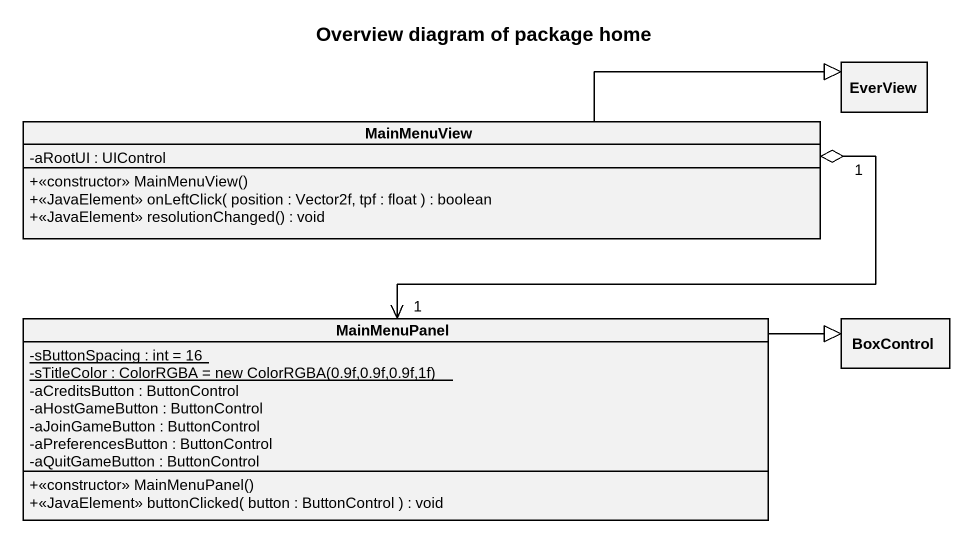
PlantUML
@startuml
title Overview diagram of package home
hide circle
hide empty members
skinparam classAttributeIconSize 0
class EverView
class MainMenuView {
  -aRootUI : UIControl
  +<<constructor>> MainMenuView()
  +<<JavaElement>> onLeftClick( position : Vector2f, tpf : float ) : boolean
  +<<JavaElement>> resolutionChanged() : void
}
class MainMenuPanel {
  {static} -sButtonSpacing : int = 16
  {static} {field} -sTitleColor : ColorRGBA = new ColorRGBA(0.9f,0.9f,0.9f,1f)
  -aCreditsButton : ButtonControl
  -aHostGameButton : ButtonControl
  -aJoinGameButton : ButtonControl
  -aPreferencesButton : ButtonControl
  -aQuitGameButton : ButtonControl
  +<<constructor>> MainMenuPanel()
  +<<JavaElement>> buttonClicked( button : ButtonControl ) : void
}
class BoxControl
MainMenuView -right-|> EverView
MainMenuView "1" o--> "1" MainMenuPanel
MainMenuPanel -right-|> BoxControl
@enduml
